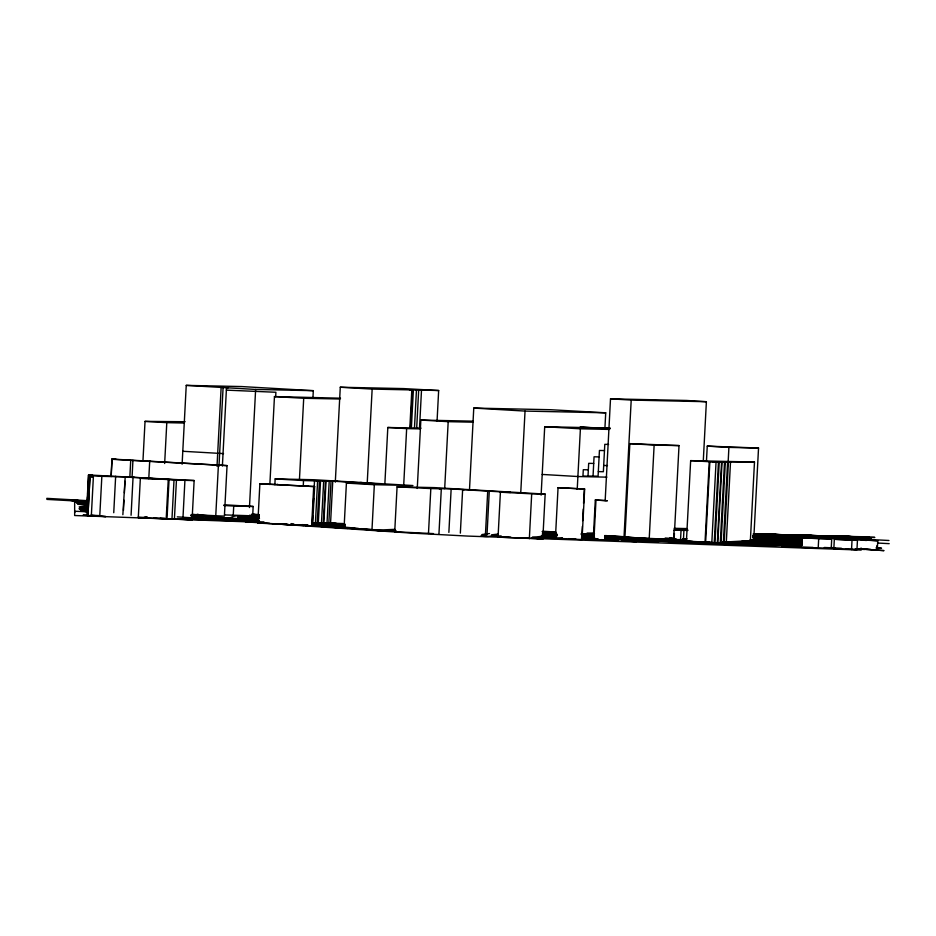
<?xml version="1.0" encoding="UTF-8"?>
<svg xmlns="http://www.w3.org/2000/svg" width="936" height="936" viewBox="0 0 936 936"><rect width="100%" height="100%" fill="white"/><g stroke="black" fill="none" stroke-linecap="round" stroke-linejoin="round"><path stroke-width="1.4" d="M861.214 539.815L861.178 536.702L832.654 536.094M86.486 512.94L88.464 475.09L92.664 475.219L88.639 474.961L87.645 493.88M86.732 511.349L87.493 496.794M87.422 514.975L89.482 475.663L88.464 475.09M91.318 516.157L93.378 476.845L89.95 476.646L87.949 515.982L91.318 516.157L87.89 515.947L90.008 476.681L93.378 476.845M122.862 514.718L125.213 476.869L101.848 476.33L99.789 515.631L91.307 515.21M111.056 476.401L111.969 459.073L227.05 465.613L224.394 516.145L192.968 514.636M111.162 476.599L112.074 459.272L115.994 459.295L111.969 459.073M113.747 512.717L115.654 476.319M123.458 510.342L123.997 500.163M124.383 492.874L124.991 481.233M129.893 476.237L130.724 460.36L227.05 465.613M132.034 477.676L132.935 460.348M131.075 515.256L133.052 477.407L134.468 477.407M140.353 478.319L176.459 479.899L174.4 519.211L138.294 517.631L140.353 478.319L153.036 478.577M142.962 460.781L145.033 421.375L185.117 421.715M148.777 478.729L149.69 461.401L150.614 461.389M164.654 463.507L166.795 422.651L184.275 423.037M166.187 519.082L168.246 479.77M166.994 519.047L169.053 479.747M171.955 519.316L174.014 480.016M182.111 464.233L186.241 385.375L241.57 386.556L313.314 390.675L312.928 397.975M183.023 516.754L184.93 480.355L194.138 480.531L192.079 519.831L170.258 518.977M217.012 466.28L221.142 387.422L255.633 389.446L313.314 390.675M215.748 515.97L218.392 465.438M218.965 466.315L223.096 387.469M222.382 466.011L226.489 387.738L228.279 387.773M233.239 515.42L233.731 506.06L253.165 506.47L252.673 515.83L224.675 514.917M249.444 507.558L255.633 389.446M257.821 523.06L259.88 483.76L314.636 486.58L312.577 525.88L257.821 523.06L269.638 523.376M269.849 484.602L274.459 396.571L340.517 398.198M275.675 396.642L275.898 392.266L226.36 390.125M274.856 484.696L275.161 478.893L313.969 479.735L412.94 485.538L374.341 484.719L346.414 483.081L344.062 527.998M299.473 479.092L303.709 398.28L340.072 399.005M303.229 486.357L303.533 480.554L319.433 481.01L317.234 523.025M311.641 525.868L313.7 486.556L314.636 486.58M312.25 524.254L312.706 515.56M313.08 508.318L313.618 498.174M313.993 490.932L314.519 480.788M315.409 522.99L317.608 480.975M318.252 524.382L320.533 480.917L325.482 481.139L323.283 523.154L317.058 522.967L344.038 524.698M321.469 523.119L323.68 481.104L325.482 481.139M323.856 523.06L326.067 481.034L331.016 481.256L328.817 523.271M327.003 523.236L329.203 481.221M330.56 523.201L332.76 481.186L375.488 483.69L346.414 483.081M335.299 482.145L340.283 387.235L403.709 388.592L438.656 390.523L437.053 421.188M367.169 484.017L372.154 389.095L411.828 389.926L409.839 427.892M346.858 528.161L371.99 529.636L374.341 484.719M384.86 483.889L387.82 427.483L421.013 428.208M433.497 533.602L394.723 531.742L397.075 486.814L434.468 487.609L545.161 494.103L542.81 539.019L498.046 537.112L500.409 492.196L510.623 492.406L462.63 489.657L460.348 533.122M403.709 485L406.657 428.594L420.252 428.887M410.483 427.822L412.472 389.844L416.461 389.973L414.472 427.951M411.384 427.869L413.373 389.902M416.695 427.951L418.685 389.984L438.656 390.523M419.515 428.115L421.504 390.148M417.257 488.475L420.849 420.053L473.16 421.177M428.477 533.497L430.829 488.569L441.312 488.791L438.961 533.719M444.682 488.627L448.192 421.668L472.879 422.183M448.87 532.385L451.152 488.92L464.197 489.68L462.63 489.657M469.462 490.335L473.768 408.073L550.672 409.722L605.721 412.811L604.89 428.688M485.433 534.596L487.714 491.119M487.012 534.631L489.282 491.154M520.72 493.342L525.038 411.079L605.721 412.811M529.343 538.738L531.695 493.822L545.161 494.103M541.113 495.132L544.705 426.711L610.249 428.115M558.055 487.668L555.411 538.2L582.016 539.592L584.661 489.048L558.055 487.668L584.661 489.048M577.22 489.376L580.402 428.805L609.359 429.425M581.747 537.966L582.356 526.418M582.648 520.638L583.257 509.09M583.561 503.311L584.24 490.324M593.038 476.167L594.056 456.791L599.098 456.908M593.248 539.323L605.206 540.025L593.248 539.323L595.308 500.023L607.265 500.725L595.308 500.023M593.927 539.44L595.986 500.128M605.171 500.608L610.506 398.853L686.497 400.456L706.387 401.708L703.264 461.296M706.387 401.708L631.203 400.07L624.043 536.702L604.726 535.567M674.575 530.536L679.021 445.594L629.846 443.641L624.944 537.229L658.909 538.855M649.221 538.656L654.135 445.08L679.021 445.594M674.072 530.022L683.923 530.478L683.432 539.838L673.592 539.382L674.072 530.022L686.263 530.256M674.119 539.183L674.423 533.426M681.034 530.431L680.542 539.779L683.432 539.838M750.344 541.078L754.486 462.045L690.651 460.629L686.427 541.102L714.226 542.587L718.438 462.103L711.898 461.74L712.846 461.74M706.493 460.524L707.253 446.121L758.534 448.04L753.702 540.177M705.03 542.19L709.242 461.717L721.562 462.138L717.339 542.611L715.022 542.587L719.234 462.103M705.65 542.201L709.862 461.729M711.828 542.552L716.052 462.08L718.438 462.103M721.106 542.623L725.318 462.138L727.588 462.162L723.364 542.634M728.161 461.787L728.91 447.396L758.534 448.04M724.207 542.646L728.419 462.162L730.501 462.185L726.289 542.658M831.718 538.96L801.485 537.966L831.718 538.96L831.226 548.309L800.994 547.326L801.602 536.702L822.522 536.913L877.757 540.786L877.266 550.146L857.353 548.824M818.193 548.215L818.684 538.855M833.836 548.648L834.327 539.288L857.446 540.271L856.955 549.631L833.836 548.648L841.183 548.73M851.538 549.572L852.029 540.212L857.446 540.271M876.833 545.782L876.622 549.795L877.266 550.146M784.707 542.564L778.401 541.534L801.473 538.446M87.399 509.909L81.163 511.103L86.451 511.582M750.649 544.986L760.675 545.36M684.157 539.358L682.824 539.194M582.426 535.111L583.023 535.029L581.279 534.702M802.257 540.587C747.185 547.958 691.54 542.903 636.41 539.124L604.574 537.007M312.659 523.645L317.047 523.634L312.121 523.107M591.213 534.631L593.553 535.053M88.078 505.405L79.151 506.914L87.586 507.312M810.635 537.346L833.403 536L847.63 536.808M498.432 534.011L491.505 534.842C494.465 537.439 474.973 536.515 483.151 535.064L482.04 534.538L489.505 533.532M822.884 537.779L847.115 536.351L854.86 536.819M501.181 535.918L492.266 536.223L494.407 535.532L493.974 534.784L497.87 535.041M835.836 538.165L844.108 537.194L866.677 537.135M843.301 538.61C843.172 536.363 891.914 537.884 868.432 537.241M555.469 537.381L547.396 538.223L537.872 537.65L556.897 535.474M801.005 542.693L763.004 544.623M542.002 535.287L555.715 534.128M802.012 542.74L756.932 544.717M555.235 537.042C534.702 538.352 558.932 538.925 562.372 537.709M582.11 537.673L594.325 536.702M556.721 534.561L553.527 534.83L555.961 535.439M542.283 533.941L555.855 532.9M582.286 535.86L585 535.45L581.736 534.854M86.744 502.667L86.135 502.714L87.867 502.971M750.274 540.353L761.576 540.505L749.876 540.201M582.122 536.351L594.138 535.673M191.178 515.022L198.596 514.566L197.122 514.285M581.584 535.053L593.705 534.526M802.152 544.939L768.269 545.84L753.714 545.243L802.047 544.132M396.033 530.607L380.975 530.876M801.122 544.097L767.321 545.185M88.101 502.538L81.385 502.843L79.736 501.251L87.82 501.544L86.03 501.462M749.748 540.505L751.573 540.423M87.61 502.363L76.939 502.901L86.053 503.428M394.898 529.331L375.5 530.232L380.858 530.817M605.054 536.176L608.821 535.977L606.072 535.638M259.483 520.978L245.232 521.609L263.964 521.89M802.117 545.243L790.967 545.559L799.777 546.285M784.672 542.564L771.896 542.084L779.945 541.394L791.482 541.862L782.929 541.885M719.608 543.91L718.672 543.933L732.022 544.612L605.779 536.468M243.383 521.165L248.028 521.024L213.572 518.801L220.931 519.503L188.054 519.176L243.383 521.165L177.267 516.871M727.295 544.495L731.659 544.518L719.597 543.98L757.949 544.764M193.729 515.713L201.415 515.514L191.248 514.858M741.838 541.254L761.576 540.505L752.918 539.838M344.857 524.148L345.033 524.312M801.836 544.12L793.19 543.711L801.988 543.933M801.45 546.718L781.724 546.367L800.14 546.121M344.74 525.622L326.699 526.675L334.597 527.377L343.418 526.863L334.526 526.137L343.208 526.898M722.264 461.822L721.679 461.822L728.419 462.162M801.216 542.587L752.79 539.756M687.036 540.634L675.558 540.657L725.657 543.512L703.193 542.131M687.176 541.148L605.054 536M801.86 543.383L784.754 542.412L801.263 543.079M87.329 503.837L77.828 504.317L86.124 504.808M311.945 522.943L340.33 525.353L328.162 523.247L336.504 523.505L328.688 522.709M384.216 530.993L385.714 530.934L361.284 528.653M587.059 533.064L593.833 533.075M581.736 533.695L594.512 533.742M717.97 461.787L719.094 461.787M754.486 462.045L724.476 461.834L730.501 462.185M725.692 542.353L734.374 542.412M800.994 547.326L813.01 547.408M259.494 518.497L237.604 517.28L258.944 517.643M708.634 542.225L707.686 542.213L710.295 542.365M592.933 534.643L590.909 534.667L592.827 534.994M716.005 461.776L715.081 461.764L725.318 462.138M720.416 543.956L735.146 544.296M76.179 500.737L70.036 500.292L77.618 500.538M87.516 510.88L80.718 510.459L83.257 510.295A16.076 0.866 1.8 0 1 87.235 510.307M145.688 517.269L147.514 517.292L144.319 517.117M312.554 523.435L344.787 525.716M146.905 517.924L138.294 517.631M316.204 525.903L305.265 525.564M674.961 538.75L646.636 538.785L676.33 539.23M320.533 480.917L316.462 480.835L319.433 481.01M679.981 530.256L687.96 530.408M316.918 525.81L318.181 525.833M673.592 539.382L676.295 539.428M683.069 539.569L685.772 539.616M679.489 539.616L686.135 539.744M608.575 444.413L604.796 444.331L603.369 471.721L598.326 471.604M604.469 450.567L599.438 450.462L598.081 476.178L588.007 476.061M593.705 463.449L588.674 463.332L588.007 476.178L582.952 476.073L583.292 469.708L588.334 469.813M603.685 465.485L607.464 465.566M606.867 477.149L577.898 476.529L542.201 474.435M322.429 480.952L326.067 481.034M332.76 481.186L328.068 481.081L331.016 481.256M277.185 484.38L277.887 484.392M451.152 488.92L439.031 488.662L441.312 488.791M256.359 514.578L259.284 514.648M674.049 528.302L686.884 528.583M147.28 517.807L144.823 517.76L146.917 517.877M160.185 518.123L164.982 518.31M286.673 524.113L272.809 523.809L303.907 525.529M581.197 533.754L592.535 533.988M371.99 529.636L379.138 529.788M394.723 531.742L397.589 531.8M661.67 538.914L665.824 539.007M486.931 536.071L482.578 535.883M498.046 537.112L508.271 537.322L499.73 536.831M412.472 389.844L409.36 389.774L411.828 389.926M418.685 389.984L415.409 389.914L416.461 389.973M335.31 481.057L337.381 481.104M359.869 482.496L361.951 482.543M307.558 486.158L308.283 486.182M734.725 544.635C757.142 544.495 779.583 542.166 801.976 542.342L754.545 539.183M858.347 536.796L832.806 536.141M763.975 534.28L850.567 536.574M855.445 536.808L826.816 535.942M801.403 535.731L804.784 535.813M804.972 536.129L870.772 538.153M813.244 536.585L754.381 535.053M731.227 544.705L735.696 544.729L718.579 543.956L728.688 544.612M80.473 501.755L87.247 501.93M87.902 515.139L82.976 515.198L105.803 516.59L90.862 515.291M753.445 533.965L789.914 534.936M817.713 535.801L753.351 533.836M804.902 535.369L823.891 535.86M789.223 535.31L804.796 535.731M753.679 534.772L785.678 535.626M810.494 535.872L753.995 534.585M827.588 536.316L838.984 536.609M851.854 536.971L870.106 537.685M804.96 535.942L819.597 536.328M754.416 533.918L833.707 536.129M800.701 535.181L812.003 535.579M753.854 533.871L757.797 533.976M795.085 535.111L821.609 535.848M826.605 536.024L868.936 537.194M754.381 534.339L870.328 537.814M842.377 536.714L845.29 536.796M771.381 534.912L757.084 534.514L765.636 534.936M88.639 474.961L194.138 480.531M804.855 535.439L754.24 533.976L867.859 537.556M86.837 501.871L73.336 500.935L87.902 501.485M754.369 534.28L870.386 537.849M815.747 536.644L868.514 538.411L861.062 537.229M752.837 535.263L800.303 537.241M757.13 534.737L761.448 534.901M87.715 503.486L84.217 503.428L86.674 503.931M752.989 535.579L802.175 537.533M86.276 511.688L74.775 511.255L74.857 512.437M860.98 537.79L866.958 537.978M758.324 534.725L762.547 534.901M865.905 538.574L860.898 538.329L861.178 536.702L869.053 537.147M849.958 539.487L852.637 539.592M752.895 536.808L802.105 539.124M86.849 509.594L80.332 509.629L87.188 510.167M258.979 517.011L256.207 516.883L258.874 517.175M191.377 515.467L197.168 515.49L193.869 515.057M876.201 548.18L881.56 548.239L876.283 547.7M81.713 501.146L84.497 501.275L83.047 501.146M86.51 503.392L82.111 503.322L85.246 503.626M860.956 537.896L866.654 538.153M86.943 508.716L79.01 508.739L87.493 509.418M830.758 547.537L835.052 547.735M686.147 542.915L708.166 542.552L683.327 542.646L684.649 542.821M77.22 500.643L78.659 500.737L70.481 500.315L81.373 500.959M753.082 537.112L801.239 539.51M824.312 547.478L841.417 548.262M722.288 544.284L724.768 544.401M868.573 537.311L861.12 536.948L870.164 537.72M754.369 533.812L777.407 534.912M788.919 535.462L797.554 535.872M86.311 507.932L79.572 507.92L87.703 508.576M259.272 516.649C250.637 517.819 237.288 512.998 229.893 518.017L194.91 517.737L180.086 518.907L237.463 518.649L239.218 518.579L239.534 517.362L245.127 516.649L258.254 516.953M101.848 476.33L89.482 475.663M868.772 537.252L861.143 536.866L869.521 537.346M72.879 500.245L70.691 500.14L87.727 501.228L79.443 500.678M397.075 486.814L430.829 488.569M500.409 492.196L531.695 493.822M259.88 483.76L313.7 486.556M834.327 539.288L852.029 540.212M752.965 537.135L802.222 540.119M748.765 544.986L759.81 545.395L716.321 543.055L748.753 544.752M860.898 539.031L888.978 540.493M46.8 498.35L87.844 500.678M46.87 499.403L77.489 501.088M877.968 543.067L889.2 543.652M87.317 503.743L77.033 503.018L88.066 503.474M855.235 548.964L864.677 549.502M686.872 529.097L681.911 528.91L687.457 529.261M687.539 529.519L674.879 529.191M82.427 500.865L71.978 500.327L83.585 501.088M800.783 542.236L791.411 542.143L801.976 542.974M682.859 538.645L687.059 538.867M319.445 525.622L322.721 525.798L312.729 524.722M124.851 476.869L184.93 480.355M869.86 537.545L754.17 533.918L870.41 537.861M801.602 536.702L877.757 540.786M753.106 536.152L802.082 538.949M856.99 548.765L884.029 550.625L871.744 549.725M845.489 548.976L856.955 549.631M825.575 547.993L831.226 548.309M697.963 543.219L605.335 537.439M138.13 517.105L147.619 517.678M153.726 518.041L164.748 518.661M610.506 398.853L631.203 400.07M340.283 387.235L372.154 389.095M186.241 385.375L221.142 387.422M274.459 396.571L303.709 398.28M473.768 408.073L525.038 411.079M610.073 428.489L580.039 427.097L609.968 428.852M544.705 426.711L580.402 428.805M420.849 420.053L448.192 421.668M707.253 446.121L728.91 447.396M387.82 427.483L406.657 428.594M629.846 443.641L654.135 445.08M145.033 421.375L166.795 422.651M690.651 460.629L709.242 461.717M182.789 451.281L223.529 453.609M112.074 459.272L130.724 460.36M275.161 478.893L303.533 480.554M860.593 538.06L865.554 538.422M860.886 538.153L863.203 538.282M224.16 504.773L253.165 506.47M223.739 505.475L233.731 506.06M670.211 538.305L672.996 538.469M542.061 531.683L549.21 532.104M568.62 538.645L575.874 539.066M504.937 536.808L510.763 537.147M520.954 537.744L528.243 538.165M536.983 538.68L542.81 539.019M275.125 523.68L288.171 524.429M290.944 524.593L303.451 525.318M306.914 525.552L312.577 525.88M177.793 519L192.079 519.831M81.163 500.947C89.797 501.474 70.902 500.269 75.605 500.596M692.582 541.511L653.281 539.007M683.771 542.681L605.721 537.802M754.065 537.896L802.047 540.926M74.95 500.561L80.005 501.251M81.549 500.971L78.425 500.865L86.954 501.579M86.65 501.263L74.658 500.409L74.658 515.525L243.255 521.691L411.583 533.11L467.743 536.082L861.167 550.075L861.073 547.97M344.132 525.096L311.817 523.084M802.21 542.061L752.953 538.902M77.466 500.596L75.839 500.503L87.305 501.322L74.529 500.573L79.934 501.029M78.004 500.748L85.948 501.24M581.654 537.428L593.178 538.165M604.703 538.89L649.502 541.23L604.691 538.118M597.882 538.855L581.49 537.779M605.171 539.311L618.099 540.294L601.263 539.639M598.35 539.452L581.443 538.387M191.611 514.964L206.482 516.181L190.991 515.408M754.439 538.411L774.622 539.721M777.5 539.908L802.012 541.488M801.731 543.114L793.588 542.974L801.988 543.746M542.892 531.215L555.808 532.069M542.775 531.578L555.68 532.409M556.873 534.994L542.786 534.082M556.195 536.796L541.394 535.813M871.159 538.785L860.874 538.083M863.764 548.929L870.901 549.409M75.722 500.631L76.892 500.701M87.411 501.228L75.336 500.643M83.409 501.088L75.032 500.912L88.066 502.199M82.555 501.942L76.003 501.602L87.399 502.55M557.166 534.222L542.821 533.227M594.231 536.691L581.654 535.825M594.43 537.03L581.701 536.164M556.113 534.514L543.055 533.625M594.594 537.451L581.665 536.585M544.167 534.982L557.142 535.837M556.358 536.152L542.506 535.216M621.96 540.493L636.398 541.85M76.623 500.503L84.497 501.076M79.478 501.298L85.679 501.731M777.605 541.979L760.886 540.762L794.102 542.693L773.347 541.956L718.591 543.98L720.919 544.202M653.258 539.007L606.458 535.661M80.087 500.713L87.703 501.24M77.314 500.737L87.586 501.497L75.395 501.169L76.623 501.31M86.135 501.602L74.997 500.386M82.122 501.614L75.488 501.24L78.214 501.497M80.519 501.79L87.89 502.316M259.272 514.964L251.901 514.648L259.073 515.35M87.376 503.404L76.682 502.538L87.27 503.053M669.462 538.118L673.721 538.434M665.192 538.024L673.686 538.633M581.56 533.625L593.6 534.561M542.938 531.952L555.797 532.888M581.689 535.415L593.131 536.234M543.055 532.76L554.72 533.59M83.269 501.158L86.709 501.24M82.064 501.076L76.506 500.561M87.75 502.012L77.255 501.286M191.061 516.04L212.191 516.099L192.184 514.297M85.047 501.286L87.27 501.45M88.113 501.848L82.508 501.439M87.329 502.948L74.389 501.825L87.598 502.492M581.677 534.702L594.383 535.649M251.948 514.215L259.225 514.765M258.921 514.94L251.796 514.402L258.909 514.835M252.474 514.589L258.863 515.081M252.533 514.379L257.494 514.765M257.657 514.964L253.036 514.531M581.443 534.093L593.248 535.029M251.959 514.917L259.12 515.525M251.667 515.128L258.628 515.678M251.69 515.221L258.699 515.783M249.596 515.221L258.161 515.9M861.237 537.545L870.878 538.329M344.717 526.126L311.688 524.09L358.383 528.407M258.827 520.627L197.133 515.724L258.979 520.17M290.967 523.634L293.775 523.879M863.846 540.247L866.49 540.481M646.928 541.008L636.398 540.692L658.488 541.757L638.387 540.739A16.099 0.772 2.1 0 0 638.972 541.055M312.168 524.71L379.08 530.677M325.88 522.779L328.817 523.037L320.229 522.896L323.283 523.177M312.343 525.084L315.221 525.342M302.246 524.616L307.944 525.131M324.757 526.804L338.586 527.74L316.321 525.447M324.698 526.793L311.969 525.505M344.951 526.149L333.263 523.247L342.985 523.54M312.448 524.932L347.864 528.384L312.273 525.447M304.258 524.663L306.926 524.92M639.054 541.055L648.297 541.336A16.099 0.725 2.2 0 0 647.045 541.008M87.703 510.143L87.364 510.097M345.22 524.488L342.716 523.867L343.98 523.669M722.054 462.115L717.842 542.599L720.287 542.634L724.511 462.15L722.054 462.115M757.048 545.548L768.386 545.793L757.048 545.548M582.707 538.2C590.043 542.108 599.73 537.381 582.707 538.2M752.415 540.201L769.813 541.078L752.415 540.201M316.555 526.137L328.758 526.687L316.555 526.137M532.315 537.369L539.826 537.954L554.966 536.258L547.045 535.731L532.315 537.369M622.814 537.954L635.345 538.656L622.814 537.954M340.166 525.833L314.976 524.078L340.166 525.833M752.357 541.102L722.826 541.921L752.357 541.102M769.673 541.534C767.04 543.43 687.913 542.95 725.564 542.927L723.329 542.728L769.673 541.534M197.859 515.607L197.192 515.666L206.4 516.216L197.882 515.607M356.148 528.758L338.235 527.073L356.148 528.758M665.8 539.393L661.565 539.452L671.697 539.791L665.8 539.393M317.082 525.927L314.11 525.751L317.082 525.927"/></g></svg>
